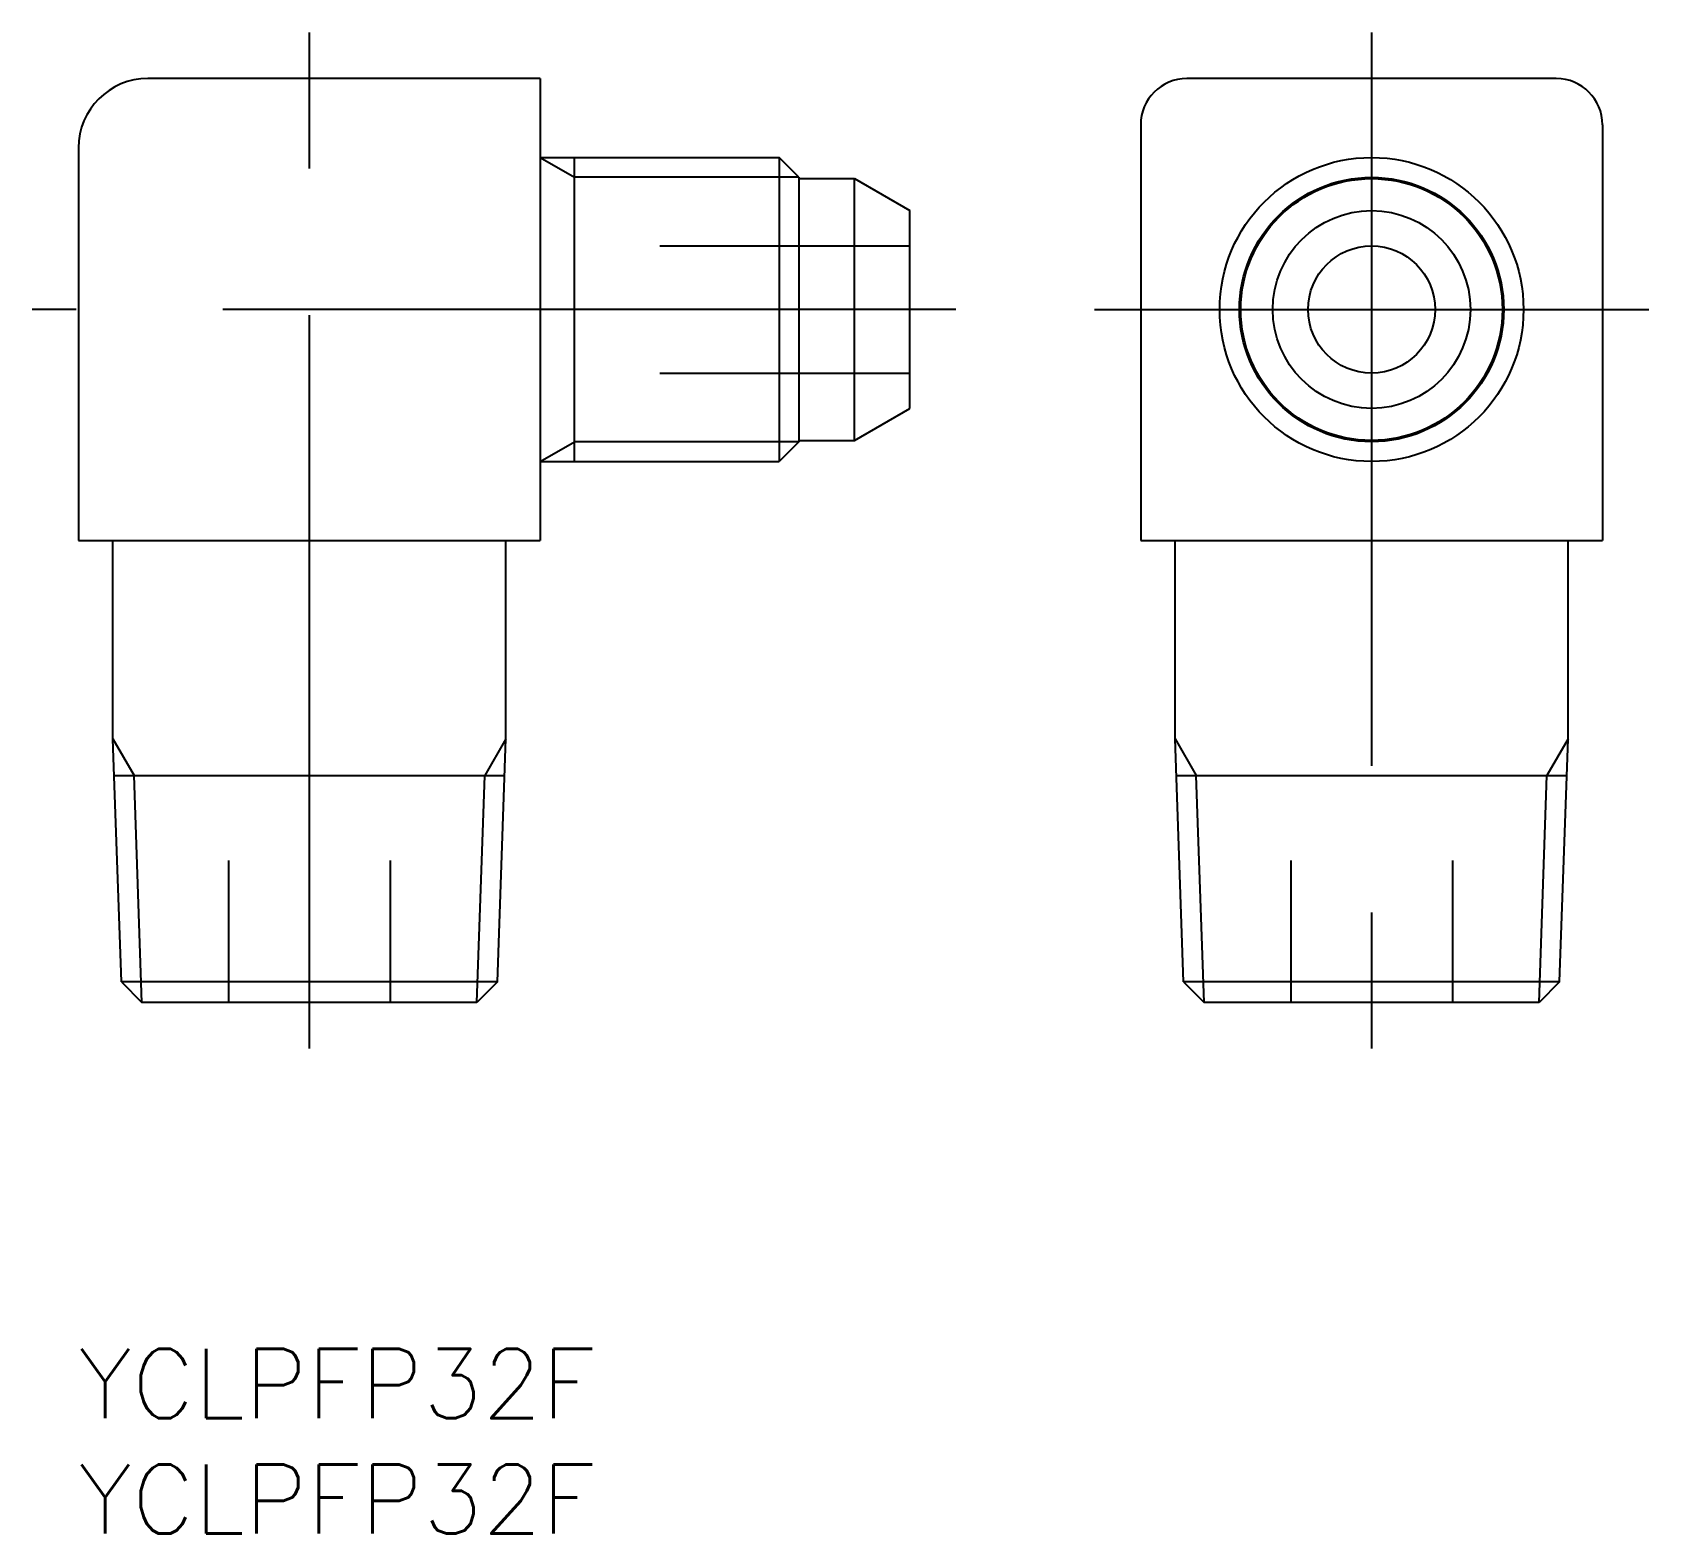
# Model space of a CAD drawing. Extents: x -12 to 58, y -53 to 12.
import ezdxf

# ---------------------------------------------------------------- set-up
doc = ezdxf.new("R2010")
doc.units = 0
doc.linetypes.add('CENTER', pattern=[50.8, 31.75, -6.35, 6.35, -6.35])
doc.linetypes.add('DASHED', pattern=[19.05, 12.7, -6.35])
doc.layers.get('0').update_dxf_attribs({"linetype": 'CONTINUOUS'})
doc.layers.add('CENTER', color=1, linetype='CENTER')
doc.styles.get("Standard").update_dxf_attribs({"font": 'txt.shx', "height": 3, "bigfont": 'bigfont.shx'})

msp = doc.modelspace()

# ---------------------------------------------------------------- linework, layer by layer
at = {"color": 7, "linetype": 'CONTINUOUS'}
for p, q in [((10, 10), (-7, 10)), ((10, 10), (10, -10)), ((54, 10), (38, 10)), ((36, 8), (36, -10)), ((56, 8), (56, -10)), ((-10, 7), (-10, -10)), ((10, 6.579), (20.344, 6.579)), ((11.483, -6.578), (11.483, 6.579)), ((20.344, 6.579), (20.344, -6.578)), ((21.2, 5.723), (20.344, 6.579)), ((21.2, 5.723), (21.2, -5.722)), ((21.2, 5.665), (23.6, 5.665)), ((23.6, -5.665), (23.6, 5.665)), ((23.6, 5.665), (26, 4.28)), ((26, -4.28), (26, 4.28)), ((23.6, -5.665), (26, -4.28)), ((21.2, -5.722), (20.344, -6.578)), ((21.2, -5.665), (23.6, -5.665)), ((10, -6.578), (20.344, -6.578)), ((-10, -10), (10, -10)), ((-8.508, -18.594), (-8.508, -10)), ((8.508, -18.594), (8.508, -10)), ((36, -10), (56, -10)), ((37.492, -18.594), (37.492, -10)), ((54.508, -18.594), (54.508, -10)), ((-8.14, -29.113), (-8.508, -18.594)), ((8.14, -29.113), (8.508, -18.594)), ((37.86, -29.113), (37.492, -18.594)), ((54.14, -29.113), (54.508, -18.594)), ((-8.452, -20.172), (8.452, -20.172)), ((37.548, -20.172), (54.452, -20.172)), ((8.14, -29.113), (-8.14, -29.113)), ((-8.14, -29.113), (-7.253, -30)), ((8.14, -29.113), (7.253, -30)), ((54.14, -29.113), (37.86, -29.113)), ((37.86, -29.113), (38.747, -30)), ((54.14, -29.113), (53.253, -30)), ((7.253, -30), (-7.253, -30)), ((53.253, -30), (38.747, -30))]:
    msp.add_line(p, q, dxfattribs=at)
at = {"color": 3, "linetype": 'CONTINUOUS'}
for p, q in [((10, 6.579), (11.483, 5.723)), ((21.2, 5.723), (11.483, 5.723)), ((10, -6.578), (11.483, -5.722)), ((21.2, -5.722), (11.483, -5.722)), ((-8.508, -18.594), (-7.596, -20.172)), ((8.508, -18.594), (7.596, -20.172)), ((37.492, -18.594), (38.404, -20.172)), ((54.508, -18.594), (53.596, -20.172)), ((-7.253, -30), (-7.596, -20.172)), ((7.253, -30), (7.596, -20.172)), ((38.747, -30), (38.404, -20.172)), ((53.253, -30), (53.596, -20.172))]:
    msp.add_line(p, q, dxfattribs=at)
at = {"color": 3, "linetype": 'DASHED'}
for p, q in [((15.172, 2.75), (26, 2.75)), ((15.172, -2.75), (26, -2.75)), ((-3.5, -23.853), (-3.5, -30)), ((3.5, -23.853), (3.5, -30)), ((42.5, -23.853), (42.5, -30)), ((49.5, -23.853), (49.5, -30))]:
    msp.add_line(p, q, dxfattribs=at)
at = {"color": 7, "linetype": 'CONTINUOUS'}
for radius in [6.579, 5.665, 4.28, 2.75]:
    msp.add_circle((46, 0), radius, dxfattribs=at)
at = {"color": 3, "linetype": 'CONTINUOUS'}
msp.add_circle((46, 0), 5.723, dxfattribs=at)
at = {"color": 7, "linetype": 'CONTINUOUS'}
for centre, radius, start, end in [((-7, 7), 3, 90, 180), ((38, 8), 2, 90, 180), ((54, 8), 2, 0, 90)]:
    msp.add_arc(centre, radius, start, end, dxfattribs=at)
at = {"layer": 'CENTER', "color": 1, "linetype": 'CENTER'}
for p, q in [((0, -32), (0, 12)), ((46, 12), (46, -32)), ((28, 0), (-12, 0)), ((34, 0), (58, 0))]:
    msp.add_line(p, q, dxfattribs=at)

# ---------------------------------------------------------------- texts
at = {"color": 7, "linetype": 'CONTINUOUS'}
for p in [(-10, -48), (-10, -53)]:
    msp.add_text('YCLPFP32F', height=3, dxfattribs=at).set_placement(p)

doc.saveas('drawing.dxf')
